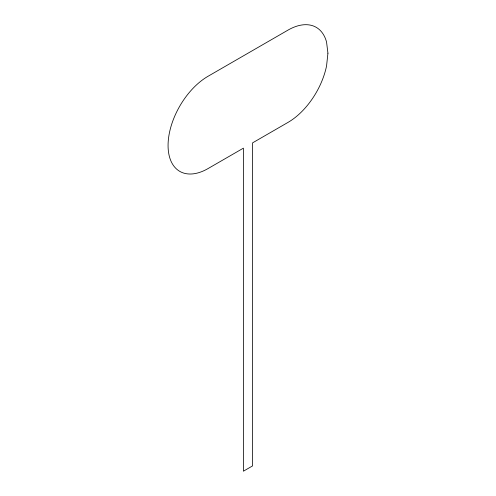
<?xml version="1.0" encoding="UTF-8"?>
<svg xmlns="http://www.w3.org/2000/svg" width="496" height="496" viewBox="0 0 496 496"><rect width="100%" height="100%" fill="white"/><g stroke="black" fill="none" stroke-linecap="round" stroke-linejoin="round"><path stroke-width="0.74" d="M327.93 53.202L326.56 65.949A56.507 32.624 -60 0 1 287.965 122.425L252.594 142.848L252.594 465.893L243.406 471.2L243.406 148.155L208.035 168.572A56.519 32.631 -60 0 1 168.07 145.502A56.519 32.631 -60 0 1 208.035 76.279L287.965 30.126A56.507 32.624 -60 0 1 326.56 42.067L327.93 53.202"/></g></svg>
